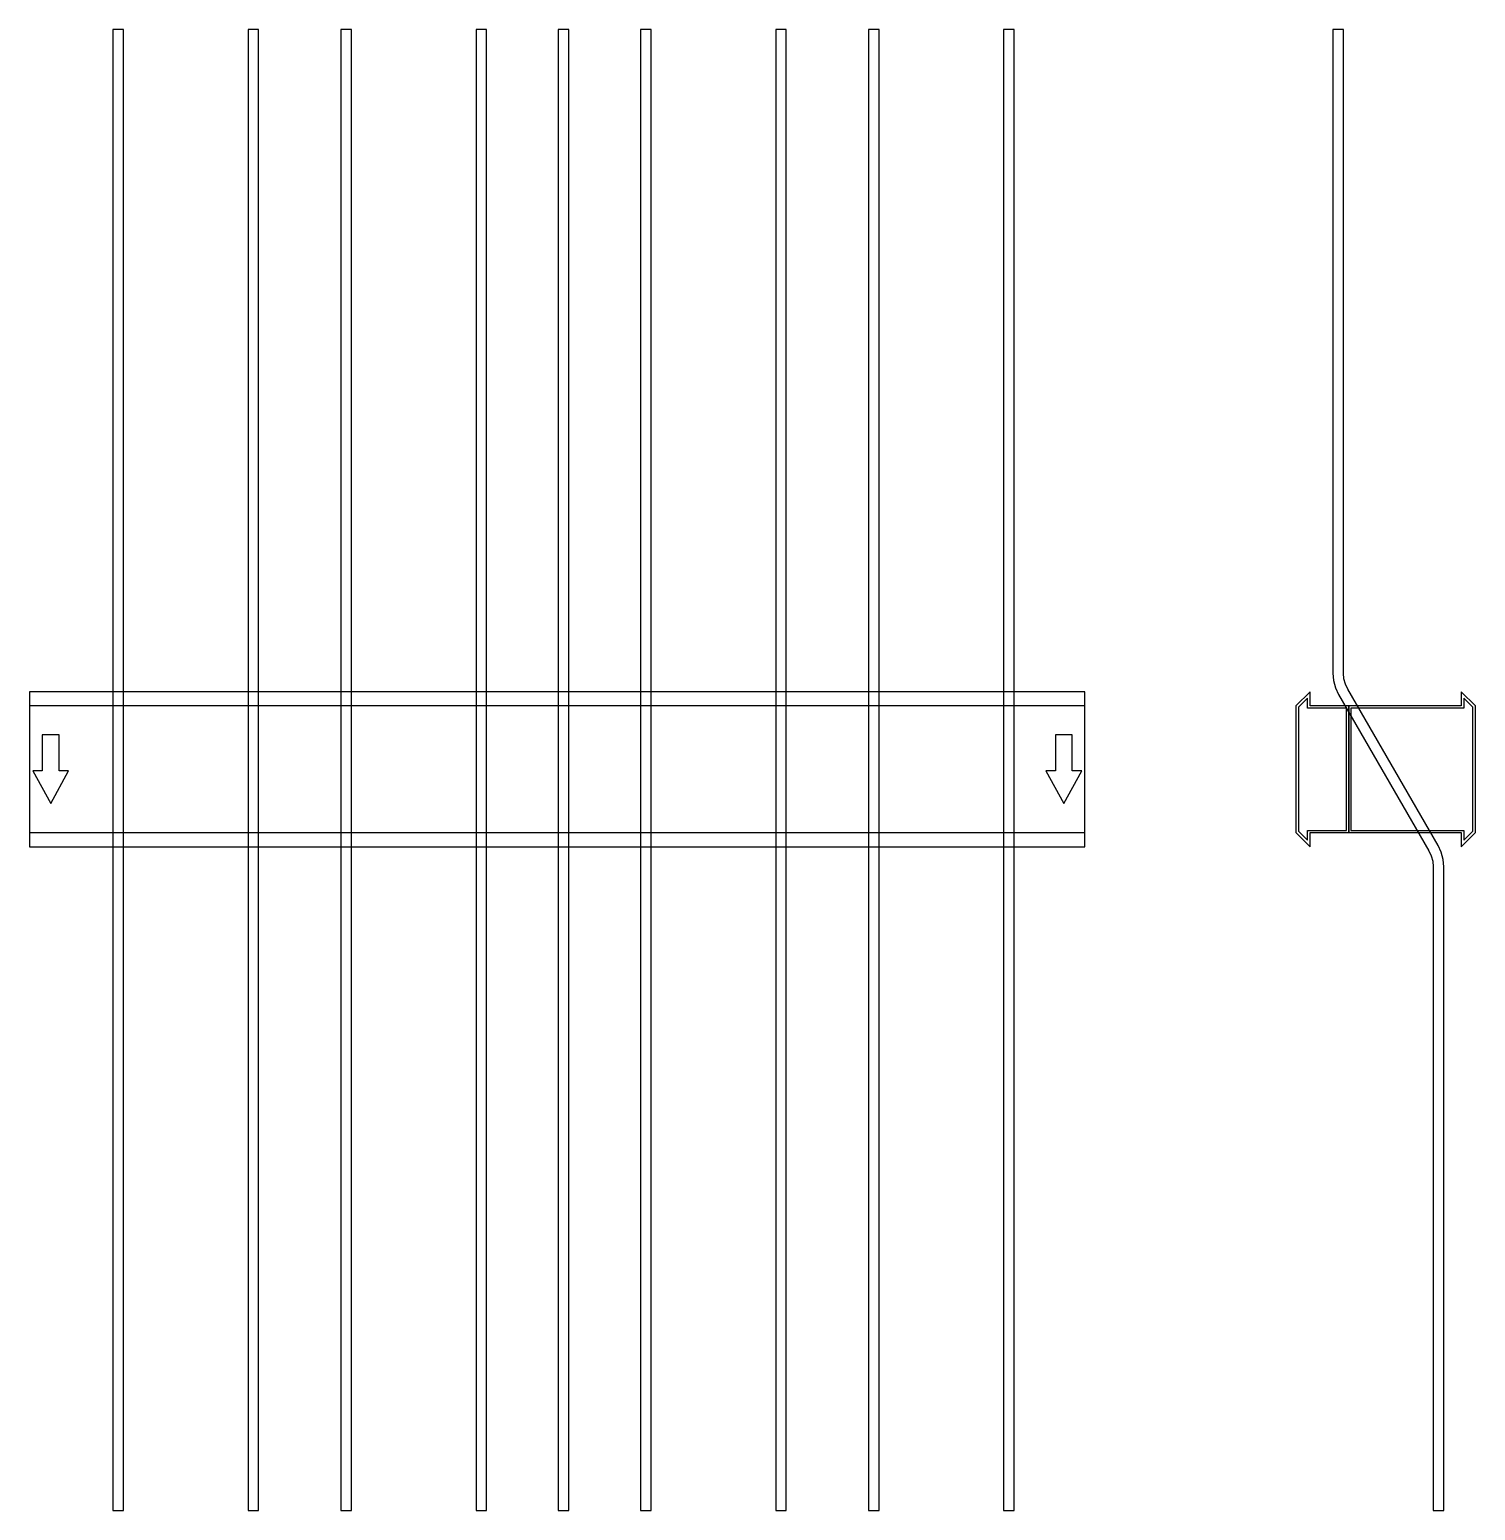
# Model space of a CAD drawing. Extents: x 0 to 1370, y -702 to 701.
import ezdxf

# ---------------------------------------------------------------- set-up
doc = ezdxf.new("R2010")
doc.units = 0
doc.layers.add('Halfen', color=7, linetype='CONTINUOUS')

msp = doc.modelspace()

# ---------------------------------------------------------------- linework, layer by layer
at = {"layer": 'Halfen', "color": 7}
for points in [[(89, -702.262), (89, 700.922), (79, 700.922), (79, -702.262)], [(217, -702.262), (217, 700.922), (207, 700.922), (207, -702.262)], [(305, -702.262), (305, 700.922), (295, 700.922), (295, -702.262)], [(433, -702.262), (433, 700.922), (423, 700.922), (423, -702.262)], [(511, -702.262), (511, 700.922), (501, 700.922), (501, -702.262)], [(589, -702.262), (589, 700.922), (579, 700.922), (579, -702.262)], [(717, -702.262), (717, 700.922), (707, 700.922), (707, -702.262)], [(805, -702.262), (805, 700.922), (795, 700.922), (795, -702.262)], [(933, -702.262), (933, 700.922), (923, 700.922), (923, -702.262)], [(1340, -702.262), (1340, -92.321), (1339.392, -85.375), (1337.588, -78.64), (1334.641, -72.321), (1249.019, 75.981), (1246.809, 80.72), (1245.456, 85.771), (1245, 90.981), (1245, 161.922), (1245, 700.922), (1235, 700.922), (1235, 161.922), (1235, 90.981), (1235.608, 84.035), (1237.412, 77.3), (1240.359, 70.981), (1325.981, -77.321), (1328.191, -82.06), (1329.544, -87.111), (1330, -92.321), (1330, -702.262)], [(0, -73.5), (1000, -73.5), (1000, 73.5), (0, 73.5)], [(1250, -60), (1250, 60), (1213.5, 60), (1213.5, 73.5), (1200, 60), (1200, -60), (1213.5, -73.5), (1213.5, -60)], [(1370, -60), (1370, 60), (1356.5, 73.5), (1356.5, 60), (1250, 60), (1250, -60), (1356.5, -60), (1356.5, -73.5)], [(0, -60), (1000, -60), (1000, 60), (0, 60)], [(1248, -58), (1248, 58), (1211, 58), (1211, 67.25), (1202.5, 58.75), (1202.5, -58.75), (1211, -67.25), (1211, -58)], [(1367.5, -58.75), (1367.5, 58.75), (1359, 67.25), (1359, 58), (1252, 58), (1252, -58), (1359, -58), (1359, -67.25)], [(20, -32.5), (37, -1.5), (28, -1.5), (28, 32.5), (12, 32.5), (12, -1.5), (3, -1.5)], [(980, -32.5), (997, -1.5), (988, -1.5), (988, 32.5), (972, 32.5), (972, -1.5), (963, -1.5)]]:
    msp.add_lwpolyline(points, close=True, dxfattribs=at)

doc.saveas('drawing.dxf')
